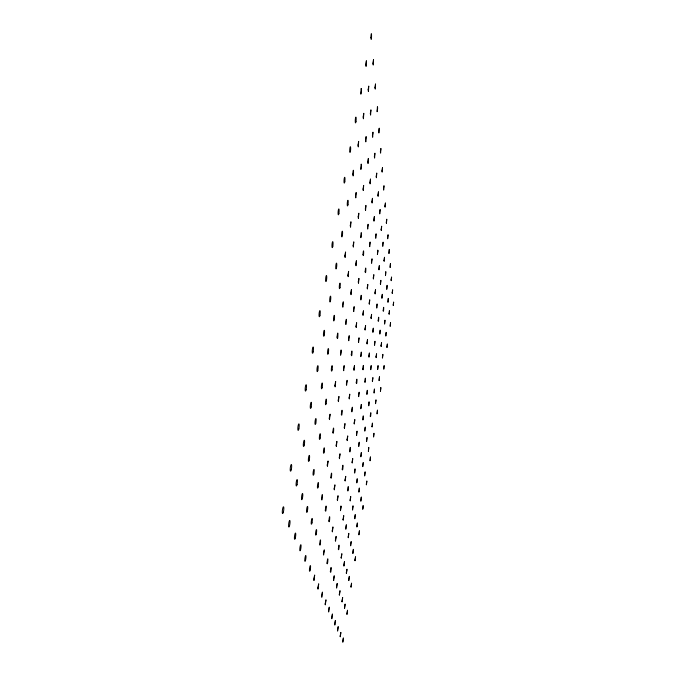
<?xml version="1.0" encoding="UTF-8"?>
<svg xmlns="http://www.w3.org/2000/svg" width="676" height="676" viewBox="0 0 676 676"><rect width="100%" height="100%" fill="white"/><g stroke="black" fill="none" stroke-linecap="round" stroke-linejoin="round"><path stroke-width="1.01" d="M390.153 267.35L390.491 263.581M390.525 322.756L390.187 326.339L390.559 322.773M377.428 410.205L377.047 413.94L377.47 410.214M388.007 302.087L388.286 298.378L387.956 302.147M379.456 376.853L379.067 380.63L379.506 376.904M385.506 275.58L385.793 271.651L385.472 275.588M390.432 263.547L390.103 267.366M361.28 497.156L360.823 501.195L361.305 497.173M388.996 253.365L389.325 249.529M389.266 249.478L388.937 253.399M380.808 387.635L380.436 391.328L380.858 387.678M359.37 530.871L358.905 534.868L359.429 530.913M386.782 289.159L387.086 285.323L386.74 289.184M384.931 320.28L384.585 324.074L384.974 320.297M374.098 392.874L374.445 388.97L374.056 392.891M368.412 451.298L368.775 447.402L368.369 451.306M370.059 460.686L370.448 456.858L370.034 460.686M377.664 369.434L378.07 365.581L377.656 369.434M365.082 471.983L364.634 475.963L365.116 472M317.813 588.188L318.007 589.159L318.683 583.827L317.813 588.188M341.11 506.704L340.45 510.684L340.949 505.952L341.11 506.704M341.16 557.506L341.287 558.266L341.853 553.703L341.16 557.506M341.355 414.295C342.166 419.019 342.622 403.057 341.355 414.295M341.304 351.106L340.569 355.204L341.076 349.94L341.304 351.106M341.971 601.285L342.073 601.953L342.656 597.533L341.971 601.285M342.242 469.228C342.994 473.242 343.476 458.438 342.242 469.228M342.58 305.721L342.842 307.174L343.298 301.817L342.58 305.721M361.406 405.161L360.832 408.76L361.271 404.417L361.406 405.161M361.415 352.948L360.823 356.607L361.263 352.078L361.415 352.948M361.432 296.063C360.46 306.667 360.646 291.812 361.432 296.063M361.449 233.862L360.849 237.665L361.229 232.654L361.449 233.862M361.466 165.552L360.866 169.439L361.212 164.107L361.466 165.552M361.491 90.187L360.857 94.15L361.187 88.455L361.491 90.187M361.39 453.258L360.849 456.799L361.263 452.624L361.39 453.258M377.63 108.016L377.115 111.709L377.436 106.69L377.63 108.016M377.909 251.016L377.428 254.472L377.774 250.128L377.909 251.016M377.96 195.136L378.121 196.31L378.467 191.739L377.96 195.136M378.188 320.703C378.695 324.26 379.109 311.366 378.188 320.703M378.712 131.634L378.898 133.011L379.236 128.17L378.712 131.634M378.873 268.887L378.999 269.834L379.337 265.626L378.873 268.887M392.215 292.733L392.274 293.401L392.646 289.784L392.215 292.733M393.238 304.927L393.339 305.569L393.626 302.02L393.238 304.927M319.621 544.383C320.568 548.819 321.151 532.299 319.621 544.383M342.724 641.617L342.825 642.2L343.383 637.916L342.724 641.617M343.062 519.388L343.214 520.216L343.738 515.611L343.062 519.388M343.476 369.468L343.687 370.701L344.177 365.615L343.476 369.468M343.814 565.381L343.932 566.108L344.481 561.655L343.814 565.381M344.287 427.333L344.464 428.398L344.98 423.539L344.287 427.333M344.878 255.841L345.132 257.455L345.571 251.962L344.878 255.841M344.498 607.699L344.599 608.341L345.123 604.031L344.498 607.699M345.022 480.112L345.174 481.025L345.732 476.377L345.022 480.112M362.623 508.952C363.299 511.031 363.561 500.122 362.623 508.952M362.682 465.916L362.784 466.626L363.249 462.553L362.682 465.916M362.75 419.424C363.384 422.787 363.73 409.825 362.75 419.424M362.818 369.045C363.426 373.051 363.84 359.1 362.818 369.045M362.894 314.272L363.054 315.362L363.477 310.757L362.894 314.272M362.978 254.514C363.823 259.694 363.941 244.095 362.978 254.514M363.071 189.043L363.291 190.547L363.654 185.41L363.071 189.043M363.173 117.007L363.426 118.79L363.781 113.306L363.173 117.007M379.608 212.771L379.76 213.878L380.132 209.467L379.608 212.771M379.667 333.538C380.157 336.868 380.554 324.421 379.667 333.538M380.402 151.821L380.588 153.114L380.909 148.433L380.402 151.821M380.385 283.523L380.512 284.427L380.892 280.337L380.385 283.523M381.163 229.477L381.306 230.524L381.653 226.223L381.163 229.477M321.497 499.015C322.418 504.009 323.052 486.813 321.497 499.015M321.615 596.325L321.793 597.246L322.444 592.075L321.615 596.325M345.673 323.12L345.884 324.48L346.357 319.292L345.673 323.12M345.698 528.429L345.816 529.223L346.374 524.737L345.698 528.429M346.391 384.095L346.594 385.252L347.118 380.351L346.391 384.095M346.323 572.834L346.433 573.527L346.999 569.226L346.323 572.834M347.05 439.611L347.219 440.617L347.734 435.91L347.05 439.611M347.946 275.157L348.182 276.67L348.605 271.372L347.946 275.157M364.694 430.35L364.812 431.119L365.277 427.038L364.694 430.35M364.837 381.754C365.403 385.599 365.834 371.969 364.837 381.754M364.998 329.043L365.141 330.074L365.598 325.621L364.998 329.043M365.175 271.668C365.961 276.484 366.13 261.468 365.175 271.668M365.361 208.977L365.564 210.38L365.927 205.419L365.361 208.977M365.572 140.194L365.809 141.85L366.139 136.569L365.572 140.194M365.8 64.397L366.079 66.366L366.417 60.722L365.8 64.397M366.333 484.21L366.443 484.853L366.848 480.966L366.333 484.21M366.536 440.727L366.629 441.47L367.051 437.448L366.536 440.727M366.755 393.804C367.288 397.437 367.769 384.264 366.755 393.804M366.983 343.011L367.127 343.991L367.507 339.648L366.983 343.011M367.237 287.858L367.406 288.982L367.803 284.427L367.237 287.858M367.516 227.736L367.71 229.054L368.107 224.263L367.516 227.736M367.82 161.953L368.048 163.499L368.369 158.412L367.82 161.953M368.158 89.68L368.42 91.505L368.75 86.08L368.158 89.68M381.07 345.757L381.154 346.501L381.56 342.673L381.07 345.757M382.008 170.901L382.16 172.118L382.498 167.58L382.008 170.901M381.822 297.44L381.932 298.293L382.303 294.297L381.822 297.44M382.641 245.329L382.76 246.317L383.115 242.135L382.641 245.329M382.413 357.41L382.489 358.111L382.886 354.376L382.413 357.41M383.52 188.967L383.664 190.108L383.993 185.714L383.52 188.967M323.432 554.05L323.61 555.064L324.294 549.867L323.432 554.05M325.308 510.321C326.178 514.994 326.778 498.643 325.308 510.321M325.181 603.955L325.325 604.843L325.976 599.815L325.181 603.955M346.898 613.783L346.991 614.399L347.532 610.2L346.898 613.783M347.65 490.379C348.368 493.979 348.765 480.087 347.65 490.379M348.562 339.42L348.765 340.712L349.222 335.685L348.562 339.42M348.199 536.981L348.309 537.741L348.808 533.364L348.199 536.981M349.137 397.843L349.298 398.95L349.762 394.167L349.137 397.843M350.295 225.522L350.557 227.195L350.937 221.762L350.295 225.522M348.706 579.907L348.816 580.574L349.331 576.341L348.706 579.907M349.653 451.188C350.312 455.185 350.81 440.803 349.653 451.188M368.572 405.254C369.138 408.558 369.502 395.967 368.572 405.254M368.868 356.252L369.003 357.173L369.409 352.94L368.868 356.252M369.197 303.152L369.35 304.217L369.721 299.798L369.197 303.152M369.552 245.422L369.713 246.664L370.118 242.016L369.552 245.422M369.941 182.41L370.127 183.864L370.507 178.954L369.941 182.41M370.363 113.382L370.583 115.089L370.938 109.85L370.363 113.382M370.828 37.408C371.699 45.478 371.868 25.789 370.828 37.408M383.199 310.681C383.664 314.087 384.069 301.69 383.199 310.681M384.044 260.387L384.179 261.316L384.5 257.252L384.044 260.387M383.689 368.53L383.791 369.197L384.162 365.572L383.689 368.53M384.957 206.087L385.092 207.169L385.447 202.918L384.957 206.087M327.252 465.071L327.454 466.305L328.08 460.973L327.252 465.071M326.998 563.116C327.86 567.122 328.401 551.616 326.998 563.116M329.263 418.207L329.491 419.576L330.099 414.168L329.263 418.207M350.81 293.257L351.038 294.677L351.452 289.556L350.81 293.257M350.126 500.096L350.261 500.924L350.726 496.514L350.126 500.096M351.292 354.748C352.128 359.632 352.373 344.253 351.292 354.748M352.728 174.104C353.666 181.641 353.928 162.409 352.728 174.104M350.565 545.084L350.675 545.811L351.19 541.552L350.565 545.084M351.723 410.805L351.875 411.853L352.365 407.205L351.723 410.805M353.142 245.523L353.362 247.095L353.785 241.847L353.142 245.523M370.296 416.129C370.854 419.247 371.209 407.045 370.296 416.129M370.659 368.809L370.786 369.688L371.2 365.572L370.659 368.809M371.048 317.635L371.175 318.649L371.589 314.357L371.048 317.635M371.47 262.127L371.623 263.294L372.037 258.807L371.47 262.127M371.935 201.685L372.113 203.045L372.459 198.288L371.935 201.685M372.434 135.639L372.645 137.236L372.991 132.183L372.434 135.639M372.991 63.172L373.236 65.048L373.515 59.649L372.991 63.172M386.317 222.336L386.435 223.359L386.765 219.21L386.317 222.336M385.751 335.347L385.827 336.073L386.173 332.372L385.751 335.347M328.874 520.926C329.677 525.387 330.294 509.493 328.874 520.926M328.536 611.138L328.671 611.983L329.28 607.107L328.536 611.138M330.817 477.298C331.637 482.208 332.212 465.772 330.817 477.298M330.353 571.642C331.164 575.453 331.705 560.522 330.353 571.642M350.971 586.616L351.055 587.258L351.571 583.126L350.971 586.616M352.111 462.13L352.247 463.035L352.737 458.573L352.111 462.13M353.514 310.25L353.725 311.577L354.173 306.634L353.514 310.25M352.475 509.29L352.602 510.084L353.033 505.817L352.475 509.29M353.852 369.172L354.03 370.313L354.486 365.598L353.852 369.172M355.542 196.141L355.787 197.865L356.167 192.491L355.542 196.141M352.813 552.774L352.914 553.475L353.362 549.335L352.813 552.774M354.156 423.041L354.308 424.029L354.824 419.551L354.156 423.041M355.804 264.282L356.015 265.752L356.429 260.691L355.804 264.282M371.944 426.488C372.451 429.598 372.856 417.447 371.944 426.488M372.358 380.74L372.459 381.577L372.899 377.588L372.358 380.74M372.806 331.375L372.924 332.33L373.313 328.139L372.806 331.375M373.287 277.92L373.431 279.027L373.82 274.65L373.287 277.92M373.811 219.869L373.989 221.153L374.369 216.557L373.811 219.869M374.386 156.587L374.589 158.083L374.918 153.207L374.386 156.587M375.011 87.339L375.248 89.097L375.526 83.9L375.011 87.339M387.61 237.791L387.72 238.755L388.083 234.724L387.61 237.791M386.934 346.847L387.002 347.532L387.373 343.923L386.934 346.847M332.82 432.167C333.699 437.634 334.206 420.599 332.82 432.167M332.229 530.871L332.381 531.885L332.955 526.917L332.229 530.871M331.705 617.915L331.823 618.726L332.44 613.969L331.705 617.915M334.899 385.464L335.144 386.883L335.659 381.543L334.899 385.464M334.164 488.765L334.341 489.872L334.924 484.853L334.164 488.765M354.444 472.482C355.044 476.081 355.542 462.553 354.444 472.482M356.049 326.221L356.218 327.48L356.641 322.68L356.049 326.221M358.035 145.019L358.305 146.92L358.635 141.394L358.035 145.019M354.706 518.01L354.824 518.771L355.263 514.588L354.706 518.01M356.269 382.777C357.021 387.018 357.3 372.831 356.269 382.777M358.179 216.776L358.415 218.399L358.829 213.227L358.179 216.776M354.951 560.091L355.027 560.759L355.559 556.728L354.951 560.091M356.463 434.6L356.607 435.547L357.046 431.153L356.463 434.6M358.314 281.909L358.508 283.286L358.931 278.385L358.314 281.909M376.228 176.343L376.397 177.746L376.76 173.031L376.228 176.343M373.507 436.358L373.617 437.042L373.989 433.274L373.507 436.358M374.47 344.414L374.589 345.326L374.994 341.262L374.47 344.414M375.011 292.894L375.146 293.942L375.526 289.683L375.011 292.894M375.594 237.056L375.755 238.265L376.11 233.795L375.594 237.056M389.013 313.757C389.401 316.993 389.832 305.273 389.013 313.757M333.513 579.67L333.657 580.557L334.231 575.766L333.513 579.67M337.054 337.087C337.992 343.67 338.389 325.384 337.054 337.087M336.166 445.247L336.369 446.473L336.885 441.386L336.166 445.247M335.38 540.234L335.524 541.197L336.133 536.381L335.38 540.234M334.688 624.303L334.806 625.08L335.397 620.458L334.688 624.303M356.649 482.284C357.181 485.85 357.756 472.507 356.649 482.284M358.432 341.279L358.601 342.47L359.049 337.806L358.432 341.279M356.818 526.3L356.911 527.027L357.376 522.928L356.818 526.3M358.55 395.621L358.686 396.651L359.159 392.198L358.55 395.621M358.652 445.552L358.779 446.456L359.235 442.172L358.652 445.552M375.51 402.904L375.586 403.665L376 399.837L375.51 402.904M376.05 356.81L376.152 357.672L376.583 353.734L376.05 356.81M376.642 307.098L376.769 308.087L377.123 303.946L376.642 307.098M391.142 279.864L391.227 280.692L391.581 276.974L391.142 279.864M338.228 400.26L338.431 401.603L338.955 396.44L338.228 400.26M337.307 499.539L337.476 500.595L338.042 495.719L337.307 499.539M336.496 587.241L336.631 588.086L337.206 583.43L336.496 587.241M339.301 457.534L339.462 458.691L340.036 453.765L339.301 457.534M338.355 549.056C339.022 552.9 339.631 538.468 338.355 549.056M337.518 630.353L337.62 631.097L338.211 626.593L337.518 630.353M358.745 491.596C359.269 494.984 359.852 481.937 358.745 491.596M313.765 579.357L313.968 580.532L314.67 575.031L313.765 579.357M339.31 594.398L339.42 595.21L340.02 590.68L339.31 594.398M340.189 636.074L340.29 636.792L340.865 632.406L340.189 636.074M283.388 511.994A3.431 0.651 -82.7 0 0 283.498 506.789A3.431 0.651 -82.7 0 0 282.281 511.791A3.431 0.651 -82.7 0 0 283.388 511.994M289.565 525.607A3.304 0.591 -82.6 0 0 289.776 520.461A3.304 0.591 -82.6 0 0 288.593 525.091A3.304 0.591 -82.6 0 0 289.565 525.607M295.311 537.986A3.177 0.549 -82.6 0 0 295.522 533.06A3.177 0.549 -82.6 0 0 294.415 537.564A3.177 0.549 -82.6 0 0 295.311 537.986M300.634 549.453A3.067 0.507 -82.5 0 0 300.845 544.721A3.067 0.507 -82.5 0 0 299.798 549.098A3.067 0.507 -82.5 0 0 300.634 549.453M305.569 560.091A2.966 0.473 -82.5 0 0 305.78 555.545A2.966 0.473 -82.5 0 0 304.791 559.812A2.966 0.473 -82.5 0 0 305.569 560.091M310.174 569.995A2.865 0.439 -82.5 0 0 310.385 565.626A2.865 0.439 -82.5 0 0 309.439 569.775A2.865 0.439 -82.5 0 0 310.174 569.995M291.246 469.727A3.346 0.625 -83.2 0 0 291.373 464.53A3.346 0.625 -83.2 0 0 290.207 469.288A3.346 0.625 -83.2 0 0 291.246 469.727M297.043 484.557A3.219 0.575 -83.1 0 0 297.178 479.605A3.219 0.575 -83.1 0 0 296.08 484.227A3.219 0.575 -83.1 0 0 297.043 484.557M302.409 498.271A3.101 0.532 -83 0 0 302.544 493.531A3.101 0.532 -83 0 0 301.504 498.026A3.101 0.532 -83 0 0 302.409 498.271M307.377 510.98A3 0.49 -82.9 0 0 307.521 506.442A3 0.49 -82.9 0 0 306.532 510.811A3 0.49 -82.9 0 0 307.377 510.98M311.999 522.802A2.898 0.456 -82.9 0 0 312.143 518.441A2.898 0.456 -82.9 0 0 311.205 522.692A2.898 0.456 -82.9 0 0 311.999 522.802M316.267 533.981A2.805 0.431 -82.8 0 0 316.478 529.629A2.805 0.431 -82.8 0 0 315.574 533.592A2.805 0.431 -82.8 0 0 316.267 533.981M298.851 428.871A3.27 0.6 -83.7 0 0 298.902 423.869A3.27 0.6 -83.7 0 0 297.829 428.609A3.27 0.6 -83.7 0 0 298.851 428.871M304.251 445.011A3.152 0.558 -83.5 0 0 304.31 440.237A3.152 0.558 -83.5 0 0 303.296 444.85A3.152 0.558 -83.5 0 0 304.251 445.011M309.202 460.136A3.034 0.515 -83.4 0 0 309.355 455.396A3.034 0.515 -83.4 0 0 308.357 459.688A3.034 0.515 -83.4 0 0 309.202 460.136M313.85 473.994A2.932 0.482 -83.3 0 0 314.002 469.457A2.932 0.482 -83.3 0 0 313.056 473.639A2.932 0.482 -83.3 0 0 313.85 473.994M318.168 486.897A2.831 0.448 -83.2 0 0 318.32 482.546A2.831 0.448 -83.2 0 0 317.424 486.619A2.831 0.448 -83.2 0 0 318.168 486.897M306.127 389.731A3.211 0.583 -84.1 0 0 306.194 384.72A3.211 0.583 -84.1 0 0 305.163 389.249A3.211 0.583 -84.1 0 0 306.127 389.731M311.154 407.062A3.084 0.541 -83.9 0 0 311.23 402.288A3.084 0.541 -83.9 0 0 310.25 406.699A3.084 0.541 -83.9 0 0 311.154 407.062M315.81 423.134A2.974 0.499 -83.8 0 0 315.895 418.571A2.974 0.499 -83.8 0 0 314.974 422.872A2.974 0.499 -83.8 0 0 315.81 423.134M320.145 438.073A2.873 0.465 -83.7 0 0 320.238 433.696A2.873 0.465 -83.7 0 0 319.351 437.887A2.873 0.465 -83.7 0 0 320.145 438.073M324.176 451.99A2.78 0.431 -83.6 0 0 324.277 447.799A2.78 0.431 -83.6 0 0 323.441 451.881A2.78 0.431 -83.6 0 0 324.176 451.99M313.174 351.833A3.152 0.558 -84.5 0 0 313.182 346.991A3.152 0.558 -84.5 0 0 312.227 351.537A3.152 0.558 -84.5 0 0 313.174 351.833M317.847 370.271A3.034 0.524 -84.3 0 0 317.872 365.665A3.034 0.524 -84.3 0 0 316.959 370.093A3.034 0.524 -84.3 0 0 317.847 370.271M322.19 387.39A2.924 0.482 -84.2 0 0 322.215 382.988A2.924 0.482 -84.2 0 0 321.353 387.306A2.924 0.482 -84.2 0 0 322.19 387.39M326.195 403.488A2.822 0.448 -84 0 0 326.297 399.119A2.822 0.448 -84 0 0 325.452 403.141A2.822 0.448 -84 0 0 326.195 403.488M319.968 315.295A3.093 0.541 -84.9 0 0 319.917 310.614A3.093 0.541 -84.9 0 0 319.038 315.185A3.093 0.541 -84.9 0 0 319.968 315.295M324.277 334.933A2.983 0.499 -84.7 0 0 324.311 330.31A2.983 0.499 -84.7 0 0 323.441 334.569A2.983 0.499 -84.7 0 0 324.277 334.933M328.316 353.016A2.873 0.465 -84.5 0 0 328.367 348.596A2.873 0.465 -84.5 0 0 327.53 352.754A2.873 0.465 -84.5 0 0 328.316 353.016M332.085 369.856A2.772 0.439 -84.3 0 0 332.136 365.64A2.772 0.439 -84.3 0 0 331.341 369.688A2.772 0.439 -84.3 0 0 332.085 369.856M326.491 280.227A3.05 0.524 -85.3 0 0 326.457 275.529A3.05 0.524 -85.3 0 0 325.612 279.94A3.05 0.524 -85.3 0 0 326.491 280.227M330.522 300.617A2.932 0.482 -85 0 0 330.505 296.147A2.932 0.482 -85 0 0 329.702 300.44A2.932 0.482 -85 0 0 330.522 300.617M334.282 319.596A2.831 0.448 -84.8 0 0 334.274 315.329A2.831 0.448 -84.8 0 0 333.505 319.52A2.831 0.448 -84.8 0 0 334.282 319.596M332.812 246.199A3.008 0.499 -85.6 0 0 332.736 241.645A3.008 0.499 -85.6 0 0 331.95 246.098A3.008 0.499 -85.6 0 0 332.812 246.199M336.53 267.62A2.898 0.465 -85.3 0 0 336.53 263.133A2.898 0.465 -85.3 0 0 335.744 267.282A2.898 0.465 -85.3 0 0 336.53 267.62M340.02 287.418A2.788 0.439 -85.1 0 0 340.028 283.134A2.788 0.439 -85.1 0 0 339.284 287.19A2.788 0.439 -85.1 0 0 340.02 287.418M338.887 213.498A2.974 0.482 -85.9 0 0 338.828 208.926A2.974 0.482 -85.9 0 0 338.076 213.236A2.974 0.482 -85.9 0 0 338.887 213.498M342.36 235.544A2.856 0.448 -85.6 0 0 342.318 231.192A2.856 0.448 -85.6 0 0 341.591 235.4A2.856 0.448 -85.6 0 0 342.36 235.544M344.794 181.726A2.941 0.465 -86.1 0 0 344.692 177.289A2.941 0.465 -86.1 0 0 344 181.667A2.941 0.465 -86.1 0 0 344.794 181.726M347.979 204.667A2.831 0.431 -85.9 0 0 347.954 200.299A2.831 0.431 -85.9 0 0 347.253 204.372A2.831 0.431 -85.9 0 0 347.979 204.667M350.472 151.162A2.915 0.448 -86.4 0 0 350.396 146.709A2.915 0.448 -86.4 0 0 349.72 150.959A2.915 0.448 -86.4 0 0 350.472 151.162M355.973 121.596A2.881 0.422 -86.6 0 0 355.906 117.117A2.881 0.422 -86.6 0 0 355.255 121.249A2.881 0.422 -86.6 0 0 355.973 121.596"/></g></svg>
